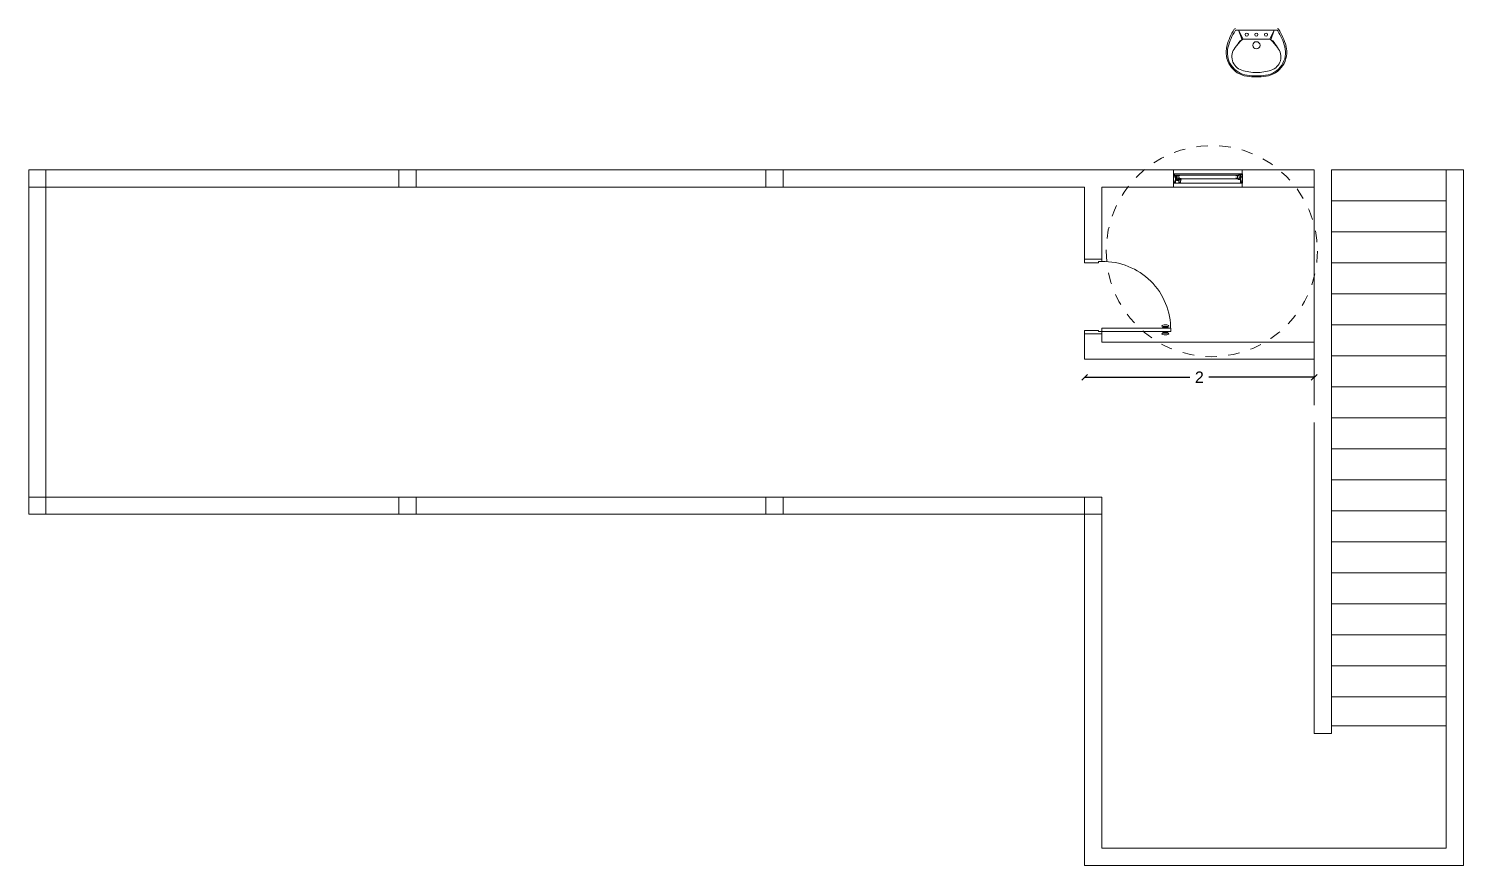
# Model space of a CAD drawing. Header units: metres. Extents: x 1628 to 1845, y 824 to 931.
# Drawn here: x 1813.08 to 1825.58, y 870.23 to 877.52 of the extents above; entities that cross this region are included whole.
import ezdxf

# ---------------------------------------------------------------- set-up
doc = ezdxf.new("R2010")
doc.units = ezdxf.units.M
doc.header["$LTSCALE"] = 0.15
doc.linetypes.add('HIDDEN2', pattern=[0.1875, 0.125, -0.0625])
doc.layers.get('0').update_dxf_attribs({"lineweight": 0, "plot": 0})
doc.layers.get('Defpoints').update_dxf_attribs({"lineweight": 0})
for name, color, linetype, lineweight in [('Alvenaria', 170, 'Continuous', 0), ('Alvenaria ext', 5, 'Continuous', 5), ('Caixilho', 120, 'Continuous', 0), ('esquadrias', 2, 'Continuous', 0), ('Humanização', 108, 'Continuous', 0)]:
    doc.layers.add(name, color=color, linetype=linetype, lineweight=lineweight)
doc.styles.get("Standard").update_dxf_attribs({"font": 'arial.ttf'})
doc.dimstyles.new('Lunardi', dxfattribs={"dimtxt": 0.1, "dimasz": 0.05, "dimexe": 0, "dimexo": 0.05, "dimgap": 0.05, "dimtad": 0, "dimzin": 9, "dimtxsty": 'Standard', "dimblk": 'OBLIQUE', "dimcen": 0, "dimse1": 1, "dimse2": 1, "dimclrd": 1, "dimclre": 1, "dimclrt": 1, "dimadec": 0, "dimazin": 0, "dimtfac": 1, "dimtmove": 1, "dimatfit": 2, "dimldrblk": 'OBLIQUE', "dimfxl": 1, "dimarcsym": 0})

# ---------------------------------------------------------------- blocks, each defined once
blk = doc.blocks.new('JMA_CL060')
for p, q in [((0, 0), (0, 600)), ((13, 600), (67, 600)), ((39, 66), (39, 557)), ((39, 523), (39, 523)), ((69, 27), (69, 571)), ((80, 0), (80, 600)), ((0, 0), (80, 0)), ((37, 63), (37, 64)), ((37, 63), (37, 64)), ((44, 27), (63, 27)), ((65, 17), (65, 26))]:
    blk.add_line(p, q)
blk.add_lwpolyline([(37, 562), (37, 562), (37, 564), (36, 564), (36, 563), (33, 563), (33, 569), (36, 569), (36, 567), (37, 567), (37, 570), (33, 570), (33, 583), (37, 583), (37, 579), (39, 579), (39, 580), (38, 580), (38, 583), (43, 583), (43, 580), (42, 580), (42, 579), (45, 579), (45, 583), (72, 583), (72, 570, 1.974147), (74, 569), (74, 593), (74, 594), (74, 594), (74, 599), (79, 599), (79, 594), (78, 594), (79, 593), (80, 593), (80, 600), (67, 600), (67, 599), (72, 599), (72, 584), (59, 584, -0.469413), (58, 585, 0.206251), (57, 588, 0.239932), (57, 588), (56, 588, 0.654961), (55, 587, -0.12117), (56, 586), (56, 586, -0.115143), (56, 586), (56, 586, -0.265542), (54, 584), (54, 584, -0.115143), (53, 584), (53, 584, -0.265542), (52, 586), (52, 586, -0.115143), (52, 586), (52, 586, -0.12117), (53, 587, 0.654961), (52, 588), (51, 588, 0.239932), (51, 588, 0.206251), (50, 585, -0.469413), (49, 584), (22, 584, -0.469413), (21, 585, 0.206251), (20, 588, 0.239932), (20, 588), (19, 588, 0.654961), (19, 587, -0.12117), (19, 586), (19, 586, -0.115143), (19, 586), (19, 586, -0.265542), (18, 584), (18, 584, -0.115143), (17, 584), (17, 584, -0.265542), (15, 586), (15, 586, -0.115143), (15, 586), (15, 586, -0.12117), (16, 587, 0.654961), (15, 588), (15, 588, 0.239932), (14, 588, 0.206251), (13, 585, -0.469413), (12, 584), (8, 584), (8, 599), (13, 599), (13, 600), (0, 600), (0, 593), (1, 593), (2, 594), (1, 594), (1, 599), (6, 599), (6, 594), (6, 594), (6, 593), (6, 583), (32, 583), (32, 562), (32, 562)], format="xyb")
for points in [[(60, 545), (68, 545), (68, 571), (68, 571), (68, 571), (44, 571, 0.414214), (39, 566), (39, 557), (40, 557), (40, 545), (48, 545), (48, 546), (42, 546), (42, 557), (66, 557), (66, 546), (60, 546), (60, 545)], [(36, 36), (36, 35), (37, 35), (37, 38), (30, 38), (30, 17), (6, 17), (6, 7), (6, 6), (6, 6), (6, 1), (1, 1), (1, 6), (2, 6), (1, 7), (0, 7), (0, 0), (13, 0), (13, 1), (8, 1), (8, 16), (12, 16, -0.469413), (13, 15, 0.206251), (14, 12, 0.239932), (15, 12), (15, 12, 0.654961), (16, 13, -0.12117), (15, 14), (15, 14, -0.115143), (15, 14), (15, 14, -0.265542), (17, 16), (17, 16, -0.115143), (18, 16), (18, 16, -0.265542), (19, 14), (19, 14, -0.115143), (19, 14), (19, 14, -0.12117), (19, 13, 0.654961), (19, 12), (20, 12, 0.239932), (20, 12, 0.206251), (21, 15, -0.469413), (22, 16), (49, 16, -0.469413), (50, 15, 0.206251), (51, 12, 0.239932), (51, 12), (52, 12, 0.654961), (53, 13, -0.12117), (52, 14), (52, 14, -0.115143), (52, 14), (52, 14, -0.265542), (53, 16), (53, 16, -0.115143), (54, 16), (54, 16, -0.265542), (56, 14), (56, 14, -0.115143), (56, 14), (56, 14, -0.12117), (55, 13, 0.654961), (56, 12), (57, 12, 0.239932), (57, 12, 0.206251), (58, 15, -0.469413), (59, 16), (64, 16), (64, 6), (72, 6), (72, 1), (67, 1), (67, 0), (80, 0), (80, 7), (79, 7), (78, 6), (79, 6), (79, 1), (74, 1), (74, 6), (74, 6), (74, 7), (65, 7), (65, 17), (31, 17), (31, 30), (37, 30), (37, 32), (36, 32), (36, 31), (31, 31), (31, 36)], [(40, 41), (40, 53), (40, 65, 0.414214), (39, 66), (33, 66, 0.414214), (32, 65), (32, 64), (37, 64), (37, 44), (32, 44), (32, 42, 0.414214), (33, 41), (39, 41)]]:
    blk.add_lwpolyline(points, format="xyb", close=True)
for points in [[(68, 571), (69, 571)], [(21, 46), (5, 46), (5, 61), (21, 61)], [(32, 45), (28, 45), (28, 36), (30, 35), (30, 30), (27, 27), (22, 27), (21, 45), (21, 63), (32, 63)], [(32, 63), (32, 44), (32, 44), (32, 63), (32, 63), (37, 63), (37, 44), (32, 44)], [(39, 41), (39, 27), (42, 27), (42, 28), (40, 28), (40, 30), (66, 30), (66, 28), (64, 28), (64, 27), (68, 27), (68, 53), (60, 53), (60, 53), (60, 52), (66, 52), (66, 41), (42, 41), (42, 52), (48, 52), (48, 53), (40, 53)]]:
    blk.add_lwpolyline(points)
blk.add_lwpolyline([(42, 28), (42, 27), (39, 27), (39, 26), (68, 26), (68, 13), (66, 13), (66, 12), (69, 12), (69, 27), (64, 27), (64, 28), (66, 28), (66, 29), (63, 29), (63, 27), (44, 27), (44, 29), (41, 29), (41, 28)], close=True)
blk = doc.blocks.new('porta060a')
at = {"layer": 'Caixilho'}
for p, q in [((0.15, 0.63), (0.12, 0.63)), ((0.12, 0.63), (0.12, 0.63)), ((0.12, 0.63), (0.12, 0.62))]:
    blk.add_line(p, q, dxfattribs=at)
for points in [[(0.12, 0.62), (0, 0.62), (0, 0.65), (0.15, 0.65), (0.15, 0.63)], [(0.12, 0.03), (0, 0.03), (0, 0), (0.15, 0), (0.15, 0.02)], [(0.12, 0.03), (0.12, 0.02), (0.15, 0.02)]]:
    blk.add_lwpolyline(points, dxfattribs=at)
for points in [[(0.15, 0.02), (0.15, 0.05), (0.75, 0.05), (0.75, 0.02)], [(0.679, 0.05), (0.729, 0.05), (0.729, 0.055), (0.679, 0.055)], [(0.679, 0.02), (0.729, 0.02), (0.729, 0.015), (0.679, 0.015)], [(0.71, 0.055), (0.698, 0.055), (0.698, 0.063), (0.71, 0.063)], [(0.71, 0.015), (0.698, 0.015), (0.698, 0.007), (0.71, 0.007)]]:
    blk.add_lwpolyline(points, close=True, dxfattribs=at)
blk.add_arc((0.162, 0.042), 0.588, 359.2687, 91.2108, dxfattribs=at)
blk.add_ellipse((0.704, 0.071), major_axis=(-0.0297, 0), ratio=0.275862, dxfattribs=at)
at = {"layer": 'Caixilho', "extrusion": (0, 0, -1)}
blk.add_ellipse((0.704, -0.001), major_axis=(-0.0297, 0), ratio=0.275862, dxfattribs=at)
blk = doc.blocks.new('_Oblique')
at = {"color": 0, "linetype": 'ByBlock', "lineweight": -2}
blk.add_line((-0.5, -0.5), (0.5, 0.5), dxfattribs=at)
blk = doc.blocks.new('*D194')
at = {"layer": 'Alvenaria', "color": 1, "lineweight": -2, "ltscale": 0.3}
for p, q in [((1822.283, 874.486), (1823.2, 874.486)), ((1824.283, 874.486), (1823.366, 874.486))]:
    blk.add_line(p, q, dxfattribs=at)
at = {"layer": 'Defpoints', "color": 0, "ltscale": 0.3}
for p in [(1822.283, 874.642), (1824.283, 874.642), (1822.283, 874.486)]:
    blk.add_point(p, dxfattribs=at)
at = {"layer": 'Alvenaria', "color": 1, "lineweight": -2, "ltscale": 0.3, "xscale": 0.05, "yscale": 0.05, "zscale": 0.05, "rotation": 180}
blk.add_blockref('_Oblique', (1822.283, 874.486), dxfattribs=at)
at = {"layer": 'Alvenaria', "color": 1, "lineweight": -2, "ltscale": 0.3, "xscale": 0.05, "yscale": 0.05, "zscale": 0.05}
blk.add_blockref('_Oblique', (1824.283, 874.486), dxfattribs=at)
at = {"layer": 'Alvenaria', "color": 1, "ltscale": 0.3, "insert": (1823.283, 874.486), "char_height": 0.1, "attachment_point": 5}
blk.add_mtext('2', dxfattribs=at)
blk = doc.blocks.new('pia banh')
at = {"layer": 'Humanização'}
for p, q in [((1693.24, 877.119), (1693.571, 877.119)), ((1693.26, 877.119), (1693.29, 877.035)), ((1693.26, 877.119), (1693.299, 877.039)), ((1693.415, 877.119), (1693.26, 877.119)), ((1693.299, 877.039), (1693.532, 877.039)), ((1693.415, 877.119), (1693.591, 877.119)), ((1693.571, 877.119), (1693.532, 877.039)), ((1693.571, 877.119), (1693.541, 877.035))]:
    blk.add_line(p, q, dxfattribs=at)
for centre, radius in [((1693.331, 877.079), 0.0137), ((1693.415, 876.986), 0.0315), ((1693.415, 877.079), 0.0137), ((1693.499, 877.079), 0.0137)]:
    blk.add_circle(centre, radius, dxfattribs=at)
for centre, radius, start, end in [((1693.658, 876.845), 0.518, 147.2141, 164.8885), ((1693.233, 877.119), 0.0126, 90, 147.2141), ((1693.598, 877.119), 0.0126, 32.7859, 90), ((1693.173, 876.845), 0.518, 15.1115, 32.7859), ((1693.658, 876.845), 0.505, 148.0101, 165.2817), ((1693.24, 877.106), 0.0126, 90, 148.0101), ((1698.335, 872.598), 6.719, 138.6723, 139.4403), ((1698.697, 873.059), 6.719, 143.8347, 144.4403), ((1693.283, 877.016), 0.0137, 81.7289, 143.8347), ((1693.299, 877.026), 0.0126, 90, 138.6723), ((1693.532, 877.026), 0.0126, 41.3277, 90), ((1688.495, 872.598), 6.719, 40.5597, 41.3277), ((1693.547, 877.016), 0.0137, 36.1653, 98.2711), ((1688.134, 873.059), 6.719, 35.5597, 36.1653), ((1693.591, 877.106), 0.0126, 31.9899, 90), ((1693.173, 876.845), 0.505, 14.7183, 31.9899), ((1693.361, 876.925), 0.21, 164.8885, 261.8746), ((1693.362, 876.923), 0.2, 165.2817, 262.1149), ((1693.324, 876.886), 0.123, 139.4403, 252.413), ((1693.469, 876.923), 0.2, 277.8851, 14.7183), ((1693.47, 876.925), 0.21, 278.1254, 15.1115), ((1693.506, 876.886), 0.123, 287.587, 40.5597), ((1693.415, 877.173), 0.424, 252.413, 270), ((1693.415, 877.173), 0.424, 270, 287.587), ((1693.415, 877.306), 0.595, 261.8746, 270), ((1693.415, 877.306), 0.587, 262.1149, 270), ((1693.415, 877.306), 0.587, 270, 277.8851), ((1693.415, 877.306), 0.595, 270, 278.1254)]:
    blk.add_arc(centre, radius, start, end, dxfattribs=at)

msp = doc.modelspace()

# ---------------------------------------------------------------- linework, layer by layer
at = {"layer": 'Alvenaria'}
for p, q in [((1820.333, 876.292), (1813.083, 876.292)), ((1813.083, 876.292), (1813.083, 873.292)), ((1813.233, 876.292), (1813.233, 873.292)), ((1824.283, 876.292), (1820.333, 876.292)), ((1824.283, 874.242), (1824.283, 876.292)), ((1824.433, 871.383), (1824.433, 876.292)), ((1824.433, 876.292), (1825.583, 876.292)), ((1825.433, 876.292), (1825.433, 870.383)), ((1825.583, 876.292), (1825.583, 870.233)), ((1820.333, 876.142), (1813.083, 876.142)), ((1822.283, 876.142), (1820.333, 876.142)), ((1822.283, 876.142), (1822.283, 875.514)), ((1822.433, 876.142), (1824.283, 876.142)), ((1822.433, 876.142), (1822.433, 875.514)), ((1824.433, 876.022), (1825.433, 876.022)), ((1824.433, 875.752), (1825.433, 875.752)), ((1824.433, 875.482), (1825.433, 875.482)), ((1824.433, 875.212), (1825.433, 875.212)), ((1824.433, 874.942), (1825.433, 874.942)), ((1822.283, 874.642), (1822.283, 874.864)), ((1822.433, 874.792), (1822.433, 874.864)), ((1824.283, 874.792), (1822.433, 874.792)), ((1824.283, 874.642), (1822.283, 874.642)), ((1824.433, 874.672), (1825.433, 874.672)), ((1824.433, 874.402), (1825.433, 874.402)), ((1824.433, 874.132), (1825.433, 874.132)), ((1824.283, 874.092), (1824.283, 871.383)), ((1824.433, 873.862), (1825.433, 873.862)), ((1824.433, 873.592), (1825.433, 873.592)), ((1813.083, 873.442), (1822.433, 873.442)), ((1822.283, 873.442), (1822.283, 873.292)), ((1822.433, 870.383), (1822.433, 873.442)), ((1813.083, 873.292), (1813.233, 873.292)), ((1816.268, 873.292), (1820.478, 873.292)), ((1821.068, 873.292), (1821.583, 873.292)), ((1824.433, 873.322), (1825.433, 873.322)), ((1824.433, 873.052), (1825.433, 873.052)), ((1824.433, 872.782), (1825.433, 872.782)), ((1824.433, 872.512), (1825.433, 872.512)), ((1824.433, 872.242), (1825.433, 872.242)), ((1824.433, 871.972), (1825.433, 871.972)), ((1824.433, 871.702), (1825.433, 871.702)), ((1824.433, 871.45), (1825.433, 871.45)), ((1825.433, 870.383), (1822.433, 870.383))]:
    msp.add_line(p, q, dxfattribs=at)
at = {"layer": 'Alvenaria', "ltscale": 10}
for p, q in [((1822.283, 873.292), (1813.233, 873.292)), ((1822.283, 873.292), (1822.433, 873.292)), ((1822.283, 870.233), (1822.283, 873.292)), ((1824.283, 871.383), (1824.433, 871.383)), ((1825.583, 870.233), (1822.283, 870.233))]:
    msp.add_line(p, q, dxfattribs=at)
at = {"layer": 'Alvenaria'}
for points in [[(1816.308, 876.142), (1816.308, 876.292)], [(1816.458, 876.292), (1816.458, 876.142)], [(1823.057, 876.292), (1823.057, 876.142)], [(1823.657, 876.142), (1823.657, 876.292)], [(1816.308, 873.292), (1816.308, 873.442)], [(1816.458, 873.442), (1816.458, 873.292)], [(1819.507, 873.292), (1819.507, 873.442)], [(1819.657, 873.442), (1819.657, 873.292)]]:
    msp.add_lwpolyline(points, dxfattribs=at)
msp.add_lwpolyline([(1819.507, 876.292), (1819.657, 876.292), (1819.657, 876.142), (1819.507, 876.142)], close=True, dxfattribs=at)
at = {"layer": 'esquadrias', "linetype": 'HIDDEN2'}
msp.add_circle((1823.391, 875.585), 0.92, dxfattribs=at)

# ---------------------------------------------------------------- block references
at = {"layer": 'Alvenaria ext'}
msp.add_blockref('porta060a', (1822.283, 874.864), dxfattribs=at)
at = {"layer": 'Caixilho', "xscale": -0.0009999999999763531, "yscale": 0.0009999999999763531, "zscale": 0.001, "rotation": 270}
msp.add_blockref('JMA_CL060', (1823.058, 876.177), dxfattribs=at)
at = {"layer": 'Humanização'}
msp.add_blockref('pia banh', (130.365, 0.392), dxfattribs=at)

# ---------------------------------------------------------------- dimensions: what is measured, and where the dimension line sits
at = {"layer": 'Alvenaria', "ltscale": 0.3}
dim = msp.add_aligned_dim(p1=(1824.283, 874.642), p2=(1822.283, 874.642), distance=0.156, dimstyle='Lunardi', dxfattribs=at)
dim.commit()
dim.dimension.update_dxf_attribs({"geometry": '*D194', "text_midpoint": (1823.283, 874.486)})

doc.saveas('drawing.dxf')
